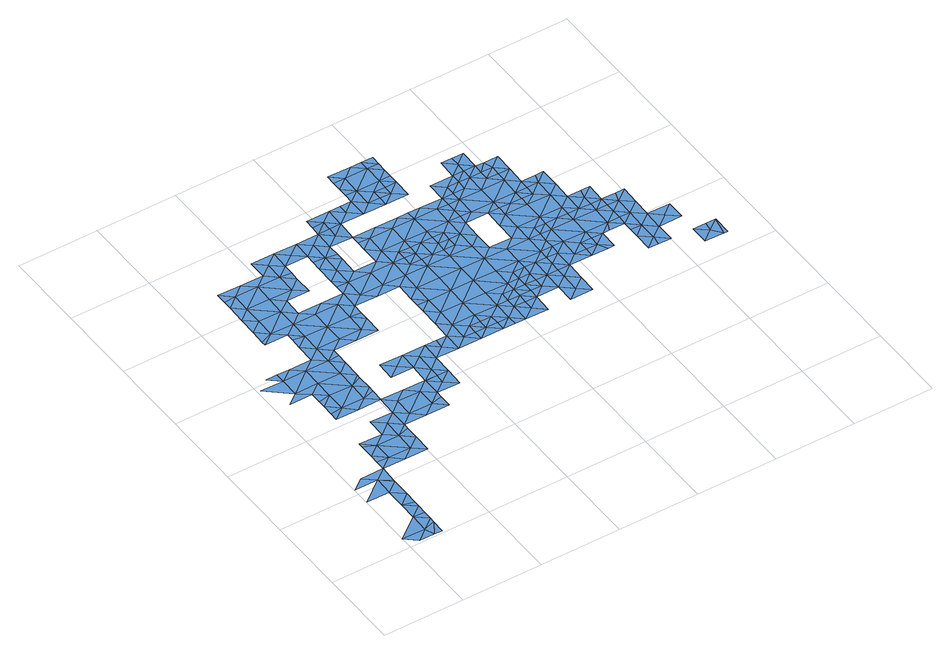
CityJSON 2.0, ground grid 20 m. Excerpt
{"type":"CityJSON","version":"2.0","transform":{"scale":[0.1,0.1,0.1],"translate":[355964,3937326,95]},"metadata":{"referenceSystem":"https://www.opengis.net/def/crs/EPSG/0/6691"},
"CityObjects":{
"waterbody1":{"type":"WaterBody","attributes":{"name":"9","class":"1140","function":"1","WaterBodyRiverFloodingRiskAttribute.description":"5","WaterBodyRiverFloodingRiskAttribute.rankOrg":"1","WaterBodyRiverFloodingRiskAttribute.adminType":"2","WaterBodyRiverFloodingRiskAttribute.scale":"L1"},"geometry":[{"type":"MultiSurface","lod":"1","boundaries":[[[0,1,2]],[[3,2,1]],[[0,2,4]],[[5,2,3]],[[6,4,2]],[[5,6,2]],[[5,3,7]],[[6,8,4]],[[8,9,4]],[[4,9,10]],[[11,12,13]],[[14,15,13]],[[16,12,10]],[[17,16,10]],[[17,10,9]],[[18,13,12]],[[16,18,12]],[[19,14,13]],[[20,19,13]],[[20,13,18]],[[21,22,23]],[[24,21,25]],[[26,27,28]],[[22,29,30]],[[31,27,26]],[[32,33,31]],[[24,34,21]],[[28,35,26]],[[33,32,24]],[[21,36,22]],[[32,31,26]],[[29,22,37]],[[32,34,24]],[[36,37,22]],[[21,34,36]],[[26,38,32]],[[38,34,32]],[[26,35,39]],[[26,39,38]],[[37,36,40]],[[39,35,41]],[[36,34,42]],[[43,44,45]],[[42,34,38]],[[44,43,46]],[[39,47,38]],[[48,47,39]],[[48,39,41]],[[49,36,42]],[[50,51,46]],[[40,36,49]],[[52,42,38]],[[47,53,38]],[[50,46,43]],[[53,52,38]],[[43,45,54]],[[55,56,51]],[[57,49,42]],[[52,57,42]],[[58,40,59]],[[40,49,59]],[[51,50,55]],[[60,61,58]],[[62,63,56]],[[61,60,54]],[[43,64,50]],[[65,59,49]],[[60,58,59]],[[63,62,66]],[[62,56,55]],[[67,65,49]],[[67,49,57]],[[64,55,50]],[[43,54,68]],[[60,68,54]],[[62,69,66]],[[64,43,68]],[[70,59,65]],[[59,71,60]],[[64,72,55]],[[55,73,62]],[[70,71,59]],[[60,71,68]],[[74,64,68]],[[75,76,77]],[[55,72,73]],[[78,74,68]],[[65,79,70]],[[69,62,73]],[[71,78,68]],[[80,72,64]],[[81,75,77]],[[80,64,74]],[[73,82,69]],[[83,73,72]],[[80,83,72]],[[84,70,79]],[[76,75,85]],[[78,86,74]],[[71,70,84]],[[85,75,81]],[[87,88,81]],[[83,89,73]],[[87,90,88]],[[91,83,80]],[[73,89,82]],[[79,92,84]],[[71,84,93]],[[78,71,94]],[[85,81,95]],[[81,88,95]],[[90,96,88]],[[94,71,93]],[[78,94,86]],[[97,98,82]],[[99,95,88]],[[96,99,88]],[[100,93,84]],[[101,89,83]],[[97,82,89]],[[91,101,83]],[[100,84,92]],[[85,95,102]],[[103,94,93]],[[101,104,89]],[[97,105,98]],[[106,93,100]],[[107,86,94]],[[95,99,102]],[[103,93,106]],[[97,89,108]],[[108,89,104]],[[107,94,103]],[[99,109,102]],[[97,108,105]],[[99,110,109]],[[111,102,109]],[[108,112,105]],[[107,103,113]],[[114,113,103]],[[115,112,108]],[[116,117,107]],[[118,111,109]],[[112,119,105]],[[107,113,116]],[[120,117,116]],[[121,122,120]],[[109,110,118]],[[116,121,120]],[[123,118,110]],[[122,124,125]],[[121,124,122]],[[124,115,125]],[[112,115,119]],[[126,127,118]],[[123,126,118]],[[113,114,128]],[[121,116,129]],[[110,130,123]],[[115,131,119]],[[116,113,132]],[[129,133,121]],[[134,128,114]],[[121,133,124]],[[115,124,131]],[[132,113,128]],[[116,132,129]],[[126,135,127]],[[130,136,123]],[[137,127,135]],[[136,138,123]],[[123,138,126]],[[131,139,119]],[[140,124,133]],[[135,141,137]],[[131,124,142]],[[142,124,140]],[[143,141,144]],[[143,137,141]],[[138,145,126]],[[146,129,132]],[[147,135,126]],[[141,148,144]],[[149,132,128]],[[150,128,134]],[[131,142,139]],[[134,144,148]],[[145,147,126]],[[151,145,138]],[[142,152,139]],[[150,134,148]],[[147,153,135]],[[153,148,141]],[[154,152,142]],[[132,149,146]],[[128,150,149]],[[141,135,153]],[[155,139,152]],[[151,156,145]],[[157,150,148]],[[158,155,152]],[[159,146,160]],[[161,147,145]],[[154,158,152]],[[146,149,160]],[[156,161,145]],[[162,163,164]],[[165,148,153]],[[149,150,166]],[[167,163,156]],[[160,168,159]],[[167,164,163]],[[166,169,149]],[[170,160,149]],[[171,159,168]],[[157,148,165]],[[154,171,168]],[[163,161,156]],[[166,150,157]],[[149,169,170]],[[172,173,147]],[[174,154,168]],[[163,162,175]],[[176,168,160]],[[147,161,172]],[[153,147,173]],[[153,177,165]],[[178,166,157]],[[163,179,161]],[[173,177,153]],[[179,163,175]],[[177,157,165]],[[160,170,180]],[[179,181,161]],[[176,174,168]],[[182,178,157]],[[181,183,161]],[[170,184,180]],[[172,161,183]],[[175,185,179]],[[160,180,176]],[[177,186,157]],[[187,173,172]],[[157,186,182]],[[184,188,180]],[[189,179,185]],[[185,175,190]],[[176,191,174]],[[172,183,187]],[[188,192,180]],[[173,193,177]],[[185,194,189]],[[195,182,186]],[[190,194,185]],[[180,196,176]],[[183,197,187]],[[198,193,173]],[[193,186,177]],[[173,187,198]],[[186,199,195]],[[197,200,187]],[[188,201,192]],[[176,196,191]],[[180,192,196]],[[193,202,186]],[[203,198,187]],[[200,197,204]],[[200,203,187]],[[201,205,192]],[[199,186,202]],[[191,196,206]],[[207,193,198]],[[205,208,192]],[[207,198,203]],[[209,210,205]],[[211,202,193]],[[210,199,202]],[[209,199,210]],[[196,192,208]],[[206,196,212]],[[213,207,203]],[[210,208,205]],[[214,211,193]],[[207,214,193]],[[210,202,215]],[[202,211,215]],[[212,196,216]],[[196,208,216]],[[215,217,210]],[[213,218,207]],[[208,210,217]],[[214,219,211]],[[217,220,208]],[[216,221,212]],[[222,214,207]],[[208,223,216]],[[218,222,207]],[[208,220,223]],[[224,221,216]],[[224,216,223]],[[225,222,218]],[[226,219,214]],[[222,226,214]],[[225,227,222]],[[219,228,229]],[[230,226,222]],[[227,230,222]],[[219,226,228]],[[225,231,227]],[[232,229,233]],[[234,235,226]],[[229,228,233]],[[226,230,234]],[[228,226,235]],[[236,232,233]],[[237,233,228]],[[228,235,237]],[[236,233,238]],[[237,235,239]],[[240,233,237]],[[238,233,240]],[[239,241,237]],[[242,238,240]],[[243,240,237]],[[244,237,241]],[[244,243,237]],[[242,240,245]],[[246,244,241]],[[243,245,240]],[[246,247,244]],[[243,248,245]],[[249,245,248]],[[244,250,243]],[[251,249,248]],[[250,244,247]],[[252,248,243]],[[250,252,243]],[[251,248,253]],[[254,255,247]],[[256,253,248]],[[250,247,255]],[[255,257,250]],[[248,252,256]],[[254,258,255]],[[259,257,255]],[[258,259,255]]]}]},
"waterbody2":{"type":"WaterBody","attributes":{"name":"9","class":"1140","function":"1","WaterBodyRiverFloodingRiskAttribute.description":"5","WaterBodyRiverFloodingRiskAttribute.rankOrg":"1","WaterBodyRiverFloodingRiskAttribute.adminType":"2","WaterBodyRiverFloodingRiskAttribute.scale":"L1"},"geometry":[{"type":"MultiSurface","lod":"1","boundaries":[[[260,261,262]],[[263,264,260]],[[263,260,262]],[[19,265,266]],[[267,266,268]],[[269,270,271]],[[265,264,263]],[[19,266,267]],[[272,273,274]],[[263,266,265]],[[275,271,270]],[[276,277,278]],[[268,279,280]],[[280,279,281]],[[269,282,270]],[[262,277,279]],[[262,261,283]],[[277,281,279]],[[275,284,283]],[[283,278,262]],[[285,276,278]],[[275,270,284]],[[273,284,270]],[[272,284,273]],[[282,273,270]],[[282,87,273]],[[273,87,274]],[[279,268,266]],[[277,262,278]],[[272,274,41]],[[272,41,285]],[[272,285,284]],[[283,284,285]],[[283,285,278]],[[266,263,279]],[[263,262,279]]]}]},
"waterbody3":{"type":"WaterBody","attributes":{"name":"9","class":"1140","function":"1","WaterBodyRiverFloodingRiskAttribute.description":"5","WaterBodyRiverFloodingRiskAttribute.rankOrg":"2","WaterBodyRiverFloodingRiskAttribute.adminType":"2","WaterBodyRiverFloodingRiskAttribute.scale":"L1"},"geometry":[{"type":"MultiSurface","lod":"1","boundaries":[[[286,96,287]],[[96,90,287]],[[90,288,287]],[[282,286,287]],[[288,90,87]],[[282,287,288]]]}]},
"waterbody4":{"type":"WaterBody","attributes":{"name":"9","class":"1140","function":"1","WaterBodyRiverFloodingRiskAttribute.description":"5","WaterBodyRiverFloodingRiskAttribute.rankOrg":"2","WaterBodyRiverFloodingRiskAttribute.adminType":"2","WaterBodyRiverFloodingRiskAttribute.scale":"L1"},"geometry":[{"type":"MultiSurface","lod":"1","boundaries":[[[164,167,289]],[[136,130,289]],[[130,164,289]],[[167,156,289]],[[156,151,289]],[[289,138,136]],[[151,138,289]]]}]},
"waterbody5":{"type":"WaterBody","attributes":{"name":"9","class":"1140","function":"1","WaterBodyRiverFloodingRiskAttribute.description":"5","WaterBodyRiverFloodingRiskAttribute.rankOrg":"2","WaterBodyRiverFloodingRiskAttribute.adminType":"2","WaterBodyRiverFloodingRiskAttribute.scale":"L1"},"geometry":[{"type":"MultiSurface","lod":"1","boundaries":[[[209,205,290]],[[201,188,290]],[[182,195,290]],[[182,290,188]],[[178,182,291]],[[178,291,166]],[[169,166,291]],[[184,170,291]],[[291,188,184]],[[170,169,291]],[[195,209,290]],[[188,291,182]],[[205,201,290]],[[209,195,199]]]}]},
"waterbody6":{"type":"WaterBody","attributes":{"name":"9","class":"1140","function":"1","WaterBodyRiverFloodingRiskAttribute.description":"5","WaterBodyRiverFloodingRiskAttribute.rankOrg":"2","WaterBodyRiverFloodingRiskAttribute.adminType":"2","WaterBodyRiverFloodingRiskAttribute.scale":"L1"},"geometry":[{"type":"MultiSurface","lod":"1","boundaries":[[[197,181,292]],[[293,292,194]],[[181,179,292]],[[189,292,179]],[[189,194,292]],[[293,204,197]],[[293,197,292]],[[181,197,183]]]}]},
"waterbody7":{"type":"WaterBody","attributes":{"name":"9","class":"1140","function":"1","WaterBodyRiverFloodingRiskAttribute.description":"5","WaterBodyRiverFloodingRiskAttribute.rankOrg":"2","WaterBodyRiverFloodingRiskAttribute.adminType":"2","WaterBodyRiverFloodingRiskAttribute.scale":"L1"},"geometry":[{"type":"MultiSurface","lod":"1","boundaries":[[[294,295,296]],[[297,298,299]],[[297,300,298]],[[301,300,302]],[[302,300,297]],[[303,298,300]],[[155,158,304]],[[305,139,304]],[[301,306,300]],[[300,306,307]],[[300,307,303]],[[295,298,303]],[[308,309,310]],[[311,310,309]],[[309,312,311]],[[305,304,313]],[[314,158,311]],[[139,155,304]],[[312,314,311]],[[308,302,297]],[[315,302,308]],[[310,316,308]],[[317,309,297]],[[318,317,297]],[[298,295,294]],[[319,320,299]],[[299,318,297]],[[308,297,309]],[[314,304,158]],[[313,304,314]],[[299,321,318]],[[320,321,299]],[[294,319,298]],[[158,310,311]],[[316,315,308]],[[298,319,299]]]}]},
"waterbody8":{"type":"WaterBody","attributes":{"name":"9","class":"1140","function":"1","WaterBodyRiverFloodingRiskAttribute.description":"5","WaterBodyRiverFloodingRiskAttribute.rankOrg":"1","WaterBodyRiverFloodingRiskAttribute.adminType":"2","WaterBodyRiverFloodingRiskAttribute.scale":"L1"},"geometry":[{"type":"MultiSurface","lod":"1","boundaries":[[[322,323,306]],[[322,306,301]],[[322,302,315]],[[301,302,322]],[[315,316,322]],[[323,322,316]]]}]},
"waterbody9":{"type":"WaterBody","attributes":{"name":"9","class":"1140","function":"1","WaterBodyRiverFloodingRiskAttribute.description":"5","WaterBodyRiverFloodingRiskAttribute.rankOrg":"1","WaterBodyRiverFloodingRiskAttribute.adminType":"2","WaterBodyRiverFloodingRiskAttribute.scale":"L1"},"geometry":[{"type":"MultiSurface","lod":"1","boundaries":[[[324,325,326]],[[327,328,329]],[[329,328,330]],[[324,330,328]],[[331,330,324]],[[327,332,328]],[[324,328,325]],[[328,332,325]],[[325,332,333]],[[333,332,334]],[[331,324,326]],[[333,293,194]],[[293,333,204]],[[334,204,333]],[[325,333,194]]]}]},
"waterbody10":{"type":"WaterBody","attributes":{"name":"9","class":"1140","function":"1","WaterBodyRiverFloodingRiskAttribute.description":"5","WaterBodyRiverFloodingRiskAttribute.rankOrg":"1","WaterBodyRiverFloodingRiskAttribute.adminType":"2","WaterBodyRiverFloodingRiskAttribute.scale":"L1"},"geometry":[{"type":"MultiSurface","lod":"1","boundaries":[[[335,336,337]],[[221,337,336]],[[221,338,337]],[[338,339,340]],[[338,340,337]],[[340,335,337]]]}]},
"waterbody11":{"type":"WaterBody","attributes":{"name":"9","class":"1140","function":"1","WaterBodyRiverFloodingRiskAttribute.description":"5","WaterBodyRiverFloodingRiskAttribute.rankOrg":"2","WaterBodyRiverFloodingRiskAttribute.adminType":"2","WaterBodyRiverFloodingRiskAttribute.scale":"L1"},"geometry":[{"type":"MultiSurface","lod":"1","boundaries":[[[327,329,341]],[[332,327,341]],[[334,332,342]],[[213,200,342]],[[343,344,345]],[[344,346,347]],[[347,346,348]],[[347,247,349]],[[239,234,350]],[[347,349,344]],[[344,349,345]],[[241,239,350]],[[247,246,349]],[[204,342,200]],[[204,334,342]],[[342,218,213]],[[332,218,342]],[[341,218,332]],[[225,218,341]],[[227,231,351]],[[213,203,200]],[[230,351,350]],[[352,353,354]],[[353,352,355]],[[329,355,352]],[[345,354,356]],[[351,230,227]],[[344,357,346]],[[357,344,358]],[[235,234,239]],[[358,344,359]],[[345,351,354]],[[356,343,345]],[[354,351,352]],[[329,352,231]],[[234,230,350]],[[231,225,341]],[[231,352,351]],[[350,351,345]],[[349,350,345]],[[349,241,350]],[[246,241,349]],[[343,359,344]],[[254,247,347]],[[254,347,258]],[[348,258,347]],[[341,329,231]]]}]},
"waterbody12":{"type":"WaterBody","attributes":{"name":"9","class":"1140","function":"1","WaterBodyRiverFloodingRiskAttribute.description":"5","WaterBodyRiverFloodingRiskAttribute.rankOrg":"2","WaterBodyRiverFloodingRiskAttribute.adminType":"2","WaterBodyRiverFloodingRiskAttribute.scale":"L1"},"geometry":[{"type":"MultiSurface","lod":"1","boundaries":[[[360,361,362]],[[363,364,365]],[[364,360,362]],[[366,340,362]],[[221,224,367]],[[249,251,368]],[[368,251,365]],[[369,365,251]],[[369,363,365]],[[338,367,339]],[[223,367,224]],[[335,340,366]],[[221,367,338]],[[242,245,368]],[[368,238,242]],[[370,238,368]],[[236,238,370]],[[220,217,371]],[[232,371,217]],[[367,223,371]],[[372,370,365]],[[362,361,366]],[[368,245,249]],[[340,339,362]],[[370,368,365]],[[365,364,372]],[[364,362,372]],[[339,372,362]],[[367,372,339]],[[372,367,370]],[[371,370,367]],[[232,370,371]],[[370,232,236]],[[220,371,223]]]}]},
"waterbody13":{"type":"WaterBody","attributes":{"name":"9","class":"1140","function":"1","WaterBodyRiverFloodingRiskAttribute.description":"5","WaterBodyRiverFloodingRiskAttribute.rankOrg":"1","WaterBodyRiverFloodingRiskAttribute.adminType":"2","WaterBodyRiverFloodingRiskAttribute.scale":"L1"},"geometry":[{"type":"MultiSurface","lod":"1","boundaries":[[[356,354,373]],[[354,353,373]],[[353,355,373]],[[355,374,373]],[[375,373,374]],[[375,343,373]],[[356,373,343]]]}]},
"waterbody14":{"type":"WaterBody","attributes":{"name":"9","class":"1140","function":"1","WaterBodyRiverFloodingRiskAttribute.description":"5","WaterBodyRiverFloodingRiskAttribute.rankOrg":"1","WaterBodyRiverFloodingRiskAttribute.adminType":"2","WaterBodyRiverFloodingRiskAttribute.scale":"L1"},"geometry":[{"type":"MultiSurface","lod":"1","boundaries":[[[376,335,377]],[[361,378,377]],[[366,361,377]],[[376,377,379]],[[335,366,377]],[[378,379,377]]]}]},
"waterbody15":{"type":"WaterBody","attributes":{"name":"9","class":"1140","function":"1","WaterBodyRiverFloodingRiskAttribute.description":"5","WaterBodyRiverFloodingRiskAttribute.rankOrg":"1","WaterBodyRiverFloodingRiskAttribute.adminType":"2","WaterBodyRiverFloodingRiskAttribute.scale":"L1"},"geometry":[{"type":"MultiSurface","lod":"1","boundaries":[[[363,380,364]],[[363,369,380]],[[380,360,364]],[[361,360,381]],[[382,380,369]],[[381,360,380]],[[380,382,381]]]}]},
"waterbody16":{"type":"WaterBody","attributes":{"name":"9","class":"1140","function":"1","WaterBodyRiverFloodingRiskAttribute.description":"5","WaterBodyRiverFloodingRiskAttribute.rankOrg":"1","WaterBodyRiverFloodingRiskAttribute.adminType":"2","WaterBodyRiverFloodingRiskAttribute.scale":"L1"},"geometry":[{"type":"MultiSurface","lod":"1","boundaries":[[[383,384,385]],[[386,387,388]],[[389,390,391]],[[391,392,389]],[[348,346,391]],[[393,386,392]],[[392,391,393]],[[391,390,258]],[[346,393,391]],[[384,394,387]],[[394,384,383]],[[357,393,346]],[[348,391,258]],[[357,358,393]],[[388,395,396]],[[396,386,388]],[[387,395,388]],[[393,397,386]],[[358,398,397]],[[397,387,386]],[[397,384,387]],[[384,397,399]],[[384,399,385]],[[397,393,358]],[[399,397,398]]]}]},
"waterbody17":{"type":"WaterBody","attributes":{"name":"9","class":"1140","function":"1","WaterBodyRiverFloodingRiskAttribute.description":"5","WaterBodyRiverFloodingRiskAttribute.rankOrg":"1","WaterBodyRiverFloodingRiskAttribute.adminType":"2","WaterBodyRiverFloodingRiskAttribute.scale":"L1"},"geometry":[{"type":"MultiSurface","lod":"1","boundaries":[[[400,401,402]],[[403,404,401]],[[402,405,406]],[[406,400,402]],[[404,402,401]],[[402,404,405]]]}]}
},
"vertices":[
[0,31,4],[28,7,4],[57,30,4],[66,7,4],[58,76,4],[86,39,4],[86,53,4],[85,6,4],[86,75,4],[87,99,4],[59,122,4],[3,170,4],[59,169,4],[60,215,4],[32,238,4],[3,216,4],[87,145,4],[87,113,4],[88,191,4],[89,238,5],[88,197,4],[65,538,4],[66,585,4],[9,586,4],[93,515,5],[37,516,4],[121,445,5],[92,441,6],[92,422,5],[65,608,5],[38,608,4],[93,469,6],[121,491,6],[93,486,6],[122,537,6],[148,421,5],[123,584,6],[95,607,5],[178,490,6],[177,444,5],[151,606,6],[205,421,5],[179,537,6],[125,722,6],[96,710,6],[96,700,6],[97,746,6],[206,467,6],[206,453,6],[179,583,6],[126,769,6],[98,792,6],[207,513,6],[206,502,6],[153,699,6],[126,815,6],[99,838,6],[207,559,6],[152,653,6],[180,629,6],[181,675,6],[153,680,6],[127,861,6],[99,859,6],[182,768,6],[208,605,6],[99,885,6],[208,585,6],[182,721,6],[156,884,6],[237,628,6],[238,674,6],[183,814,6],[184,860,6],[210,744,6],[291,489,6],[263,512,6],[262,466,6],[238,721,6],[265,605,6],[211,790,6],[319,465,6],[213,883,6],[240,813,6],[293,627,6],[320,511,6],[267,743,6],[318,419,5],[347,441,5],[240,859,6],[347,418,5],[268,789,6],[321,604,6],[294,673,6],[295,720,6],[348,488,6],[375,418,5],[241,905,6],[213,929,6],[376,464,6],[322,650,6],[268,836,6],[377,510,6],[323,696,6],[269,857,6],[270,928,6],[322,671,6],[324,742,6],[269,882,6],[404,487,6],[432,463,6],[406,510,6],[298,904,6],[352,719,6],[379,695,6],[326,881,6],[352,765,6],[324,767,6],[433,509,6],[327,927,6],[324,788,6],[353,811,6],[325,835,6],[461,486,6],[354,857,6],[325,859,6],[462,532,6],[434,556,6],[408,718,6],[381,788,6],[489,462,6],[355,904,6],[409,764,6],[382,834,6],[436,694,6],[463,578,6],[489,485,6],[435,602,6],[490,508,6],[383,926,7],[382,851,6],[463,624,6],[382,880,6],[435,626,6],[435,648,6],[518,531,6],[438,787,6],[519,577,6],[464,671,6],[466,763,6],[465,717,6],[518,508,6],[411,903,6],[520,624,6],[439,879,6],[412,926,8],[546,508,6],[521,716,6],[440,925,8],[438,833,6],[466,809,6],[575,530,6],[575,461,6],[574,484,6],[546,461,6],[521,670,6],[494,740,6],[546,484,6],[467,856,6],[494,763,6],[494,786,6],[439,858,6],[576,576,6],[577,623,6],[496,878,6],[602,460,6],[524,855,6],[577,669,6],[522,739,6],[603,507,6],[523,808,6],[603,530,6],[550,739,6],[604,553,6],[523,785,6],[631,483,6],[578,715,6],[633,575,6],[551,785,6],[631,506,6],[659,459,6],[552,877,6],[580,807,6],[634,668,6],[660,506,6],[578,738,6],[580,854,6],[632,552,6],[633,622,6],[607,738,6],[661,575,6],[579,784,6],[635,714,6],[661,598,6],[660,552,6],[608,784,6],[579,877,6],[690,621,6],[636,807,6],[607,761,6],[635,760,6],[663,691,6],[609,876,6],[690,598,6],[691,667,6],[663,737,6],[637,853,6],[664,783,6],[718,597,6],[719,690,6],[665,806,6],[666,875,6],[747,620,6],[665,829,6],[665,852,6],[746,597,6],[747,666,6],[775,619,6],[748,712,6],[720,736,6],[775,643,6],[774,596,6],[721,782,6],[749,759,6],[776,666,6],[776,689,6],[749,782,6],[805,711,6],[777,781,6],[804,688,6],[805,758,6],[833,688,6],[806,781,6],[862,757,6],[861,710,6],[834,780,6],[861,687,6],[889,687,6],[863,803,6],[834,803,6],[890,733,6],[835,826,6],[891,779,6],[870,826,6],[918,686,6],[918,710,6],[891,826,6],[924,733,6],[946,686,6],[947,732,6],
[203,282,5],[203,314,5],[175,305,5],[174,259,5],[202,236,5],[145,237,5],[118,260,5],[89,262,5],[90,284,5],[317,357,5],[289,350,5],[317,326,5],[233,397,5],[290,396,5],[262,420,5],[260,327,5],[148,375,5],[147,329,5],[176,352,5],[118,306,5],[90,319,5],[90,330,5],[318,373,5],[204,328,5],[232,351,5],[204,374,5],
[374,372,5],[346,395,5],[318,416,5],
[518,485,6],
[579,761,6],[522,762,6],
[632,529,6],[660,529,6],
[584,1062,9],[612,1038,9],[612,1061,9],[526,993,9],[583,1039,9],[527,1039,9],[583,992,9],[582,969,9],[554,970,9],[611,1015,9],[412,949,9],[384,949,8],[611,969,9],[611,992,9],[525,947,9],[497,971,9],[497,924,9],[469,948,9],[469,971,9],[384,972,9],[441,972,9],[554,947,9],[553,923,9],[498,994,9],[498,1017,9],[555,1062,9],[499,1063,9],[498,1040,9],
[582,946,9],[610,923,9],
[744,481,6],[716,505,6],[716,459,6],[745,551,6],[745,527,6],[774,550,6],[773,504,6],[772,458,6],[717,551,6],[688,528,6],[689,551,6],
[723,921,7],[666,922,6],[694,898,6],[694,875,6],[722,875,6],[723,898,6],
[746,574,6],[689,575,6],[888,594,6],[916,617,6],[860,618,6],[945,640,6],[917,663,6],[946,663,6],[861,664,6],[804,665,6],[803,619,6],[802,573,6],[831,572,6],[831,595,6],[830,549,6],[859,595,6],[945,617,6],[944,594,6],[906,594,6],
[779,897,6],[780,920,7],[751,897,6],[807,873,6],[779,874,6],[807,850,6],[751,920,7],[694,852,6],[806,804,6],[836,873,6],[750,805,6],[693,806,6],[750,851,6],
[859,572,6],[871,548,6],[887,548,6],
[724,967,8],[752,943,8],[780,966,8],[751,967,8],
[808,896,6],[801,919,6],[836,919,6],
[967,501,6],[972,524,6],[943,501,6],[1001,593,6],[1000,546,6],[1029,569,6],[1003,685,6],[982,685,6],[974,662,6],[1002,639,6],[973,616,6],[1000,500,6],[1057,546,6],[1058,592,6],[972,570,6],[944,571,6],[944,547,6],
[1055,453,6],[1103,452,6],[1084,476,6],[1112,452,6],[1113,498,6],[1087,499,6],[1056,499,6]
]}
